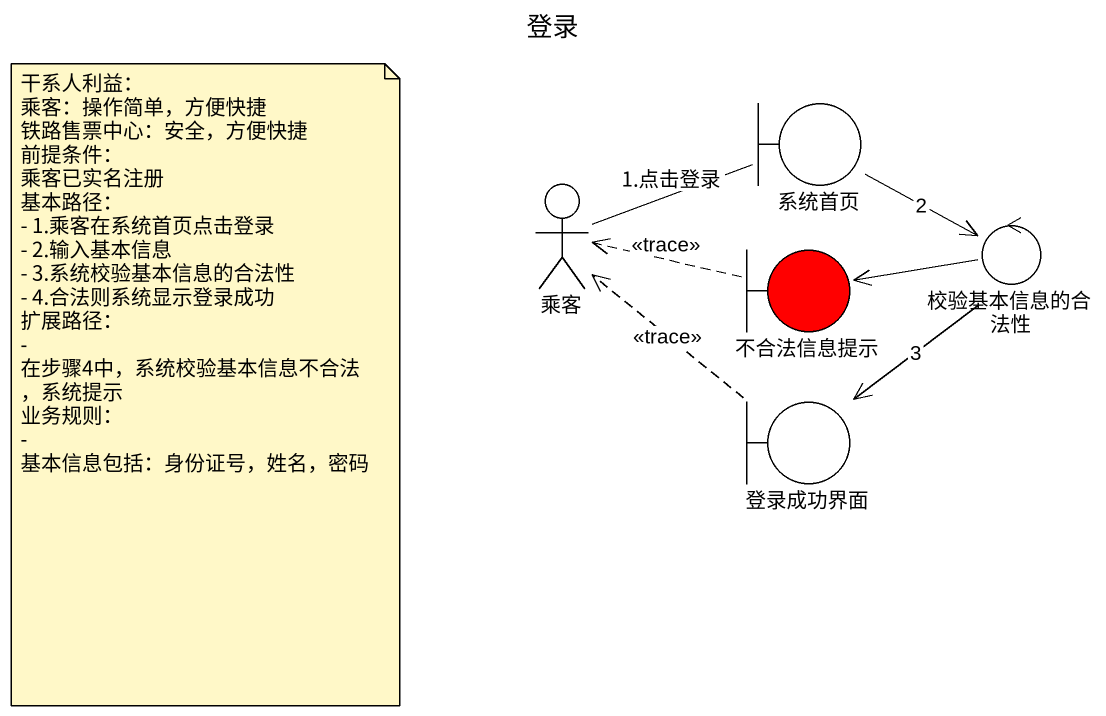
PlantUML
@startuml
title 登录
boundary 系统首页
actor 乘客
boundary 不合法信息提示 #FF0000
control 校验基本信息的合法性
boundary 登录成功界面
系统首页 --> 校验基本信息的合法性 : 2
乘客 -right- 系统首页 : 1.点击登录
不合法信息提示 .left.> 乘客 : <<trace>>
校验基本信息的合法性 -left-> 不合法信息提示
校验基本信息的合法性 --> 登录成功界面 : 3
登录成功界面 .up.> 乘客 : <<trace>>
note as N1
  干系人利益：
  乘客：操作简单，方便快捷
  铁路售票中心：安全，方便快捷
  前提条件：
  乘客已实名注册
  基本路径：
  - 1.乘客在系统首页点击登录
  - 2.输入基本信息
  - 3.系统校验基本信息的合法性
  - 4.合法则系统显示登录成功
  扩展路径：
  - 在步骤4中，系统校验基本信息不合法，系统提示
  业务规则：
  - 基本信息包括：身份证号，姓名，密码
end note
@enduml
